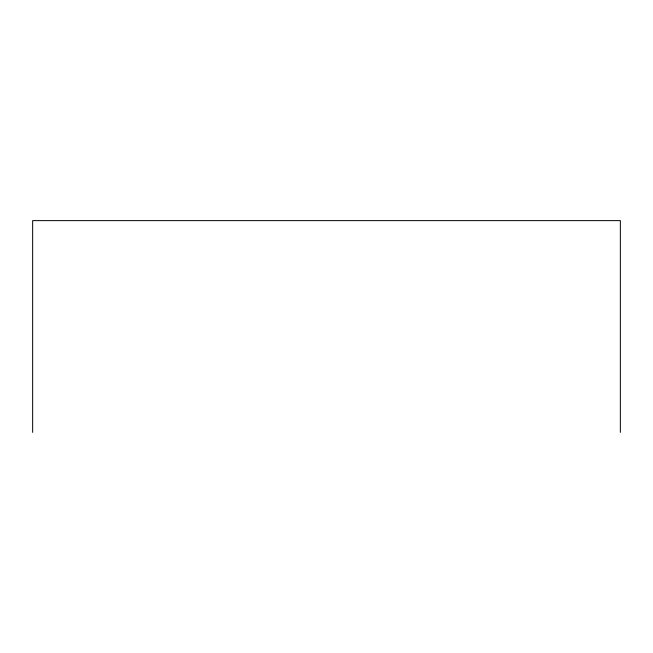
<?xml version="1.0" encoding="UTF-8"?>
<svg xmlns="http://www.w3.org/2000/svg" width="653" height="653" viewBox="0 0 653 653"><rect width="100%" height="100%" fill="white"/><g stroke="black" fill="none" stroke-linecap="round" stroke-linejoin="round"><path stroke-width="0.98" d="M620.35 432.376L620.35 220.624L32.65 220.624L32.65 432.376"/></g></svg>
